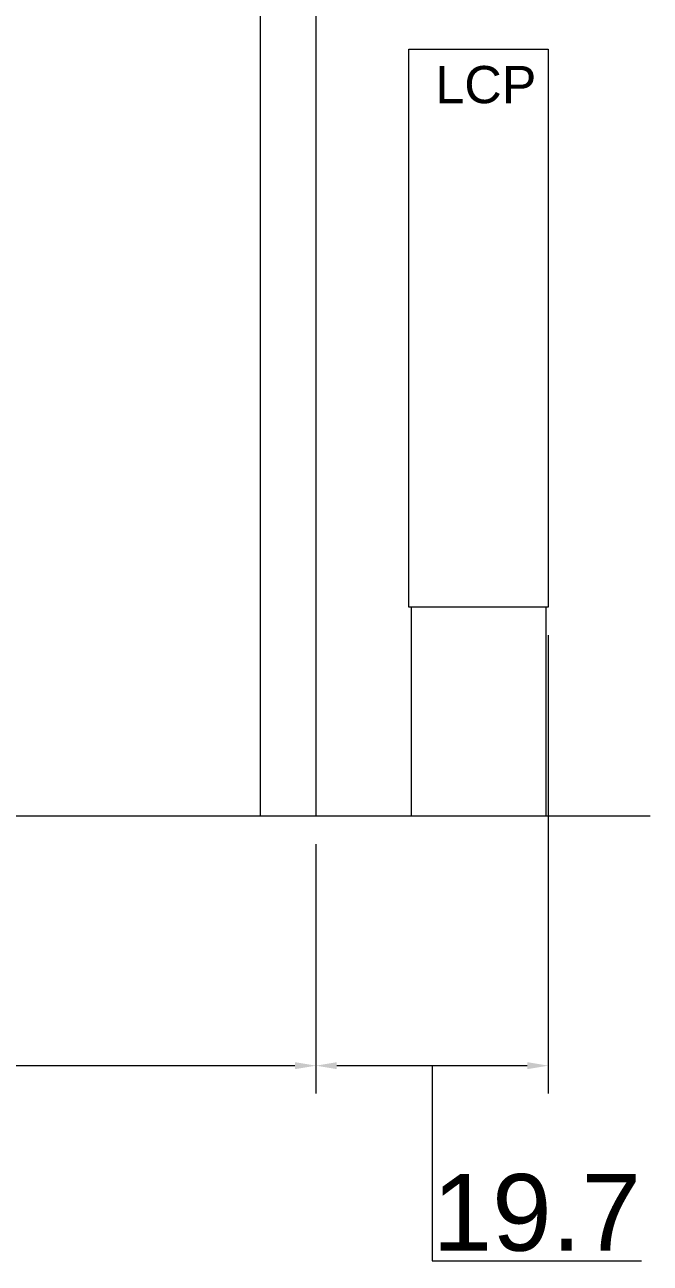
# Model space of a CAD drawing. Header units: inches. Extents: x 0 to 22015, y 0 to 16774.
# Drawn here: x 12740 to 14085, y 9858 to 12522 of the extents above; entities that cross this region are included whole.
import ezdxf

# ---------------------------------------------------------------- set-up
doc = ezdxf.new("R2010")
doc.units = ezdxf.units.IN
doc.header["$MEASUREMENT"] = 0
doc.layers.get('Defpoints').update_dxf_attribs({"lineweight": 5})
doc.layers.add('06___ANNOTATIONS', color=7, linetype='Continuous', lineweight=5)
doc.layers.add('CAXA0', color=7, linetype='Continuous', lineweight=5)
doc.styles.add('Roman', font='arial.ttf')
doc.styles.get("Standard").update_dxf_attribs({"font": 'arial.ttf'})
doc.dimstyles.new('ISO-25', dxfattribs={"dimscale": 30, "dimtxt": 1.5, "dimasz": 1.5, "dimexe": 2, "dimexo": 2, "dimtad": 1, "dimtih": 1, "dimtoh": 1, "dimdec": 1, "dimlfac": 0.03937, "dimdsep": 46, "dimtxsty": 'Standard', "dimcen": 2.5, "dimclrd": 7, "dimclre": 7, "dimclrt": 7, "dimadec": 0, "dimazin": 0, "dimtfac": 1, "dimtdec": 1, "dimtmove": 0, "dimatfit": 3, "dimfxl": 1, "dimlwd": 5, "dimlwe": 5, "dimarcsym": 0})

# ---------------------------------------------------------------- blocks, each defined once
blk = doc.blocks.new('*D46')
at = {"color": 7, "linetype": 'Continuous', "lineweight": 5, "transparency": 16777216}
for p, q in [((8585.9, 11146.9), (8585.9, 10222.6)), ((13365.9, 10759.1), (13365.9, 10222.6)), ((8630.9, 10282.6), (13320.9, 10282.6))]:
    blk.add_line(p, q, dxfattribs=at)
at = {"color": 7, "transparency": 16777216}
for points in [[(8630.9, 10290.1), (8630.9, 10275.1), (8585.9, 10282.6)], [(13320.9, 10290.1), (13320.9, 10275.1), (13365.9, 10282.6)]]:
    blk.add_solid(points, dxfattribs=at)
at = {"layer": 'Defpoints', "color": 0, "transparency": 16777216}
for p in [(8585.9, 11206.9), (13365.9, 10819.1), (13365.9, 10282.6)]:
    blk.add_point(p, dxfattribs=at)
at = {"color": 7, "lineweight": 5, "transparency": 16777216, "insert": (10803.8, 10386.7), "char_height": 165, "attachment_point": 5, "style": 'Roman'}
blk.add_mtext('C', dxfattribs=at)
blk = doc.blocks.new('*D48')
at = {"color": 7, "linetype": 'Continuous', "lineweight": 5, "transparency": 16777216}
for p, q in [((13865.9, 11209.1), (13865.9, 10222.6)), ((13365.9, 10759.1), (13365.9, 10222.6)), ((13410.9, 10282.6), (13820.9, 10282.6)), ((13615.9, 10282.6), (13615.9, 9862.8)), ((13615.9, 9862.8), (14066.5, 9862.8))]:
    blk.add_line(p, q, dxfattribs=at)
at = {"color": 7, "transparency": 16777216}
for points in [[(13410.9, 10290.1), (13410.9, 10275.1), (13365.9, 10282.6)], [(13820.9, 10290.1), (13820.9, 10275.1), (13865.9, 10282.6)]]:
    blk.add_solid(points, dxfattribs=at)
at = {"layer": 'Defpoints', "color": 0, "transparency": 16777216}
for p in [(13865.9, 11269.1), (13365.9, 10819.1), (13865.9, 10282.6)]:
    blk.add_point(p, dxfattribs=at)
at = {"color": 7, "lineweight": 5, "transparency": 16777216, "insert": (13841.2, 9965.8), "char_height": 165, "attachment_point": 5, "style": 'Roman'}
blk.add_mtext('19.7', dxfattribs=at)

msp = doc.modelspace()

# ---------------------------------------------------------------- linework, layer by layer
at = {"color": 7, "lineweight": 5}
for p, q in [((13245.94, 12919.12), (13245.94, 10819.12)), ((13365.94, 12919.12), (13365.94, 10819.12)), ((13565.94, 11269.12), (13565.94, 12469.12)), ((13565.94, 12469.12), (13865.94, 12469.12)), ((13865.94, 12469.12), (13865.94, 11269.12)), ((13865.94, 11269.12), (13565.94, 11269.12)), ((13570.94, 11269.12), (13570.94, 10819.12)), ((13860.94, 11269.12), (13860.94, 10819.12))]:
    msp.add_line(p, q, dxfattribs=at)
at = {"layer": 'CAXA0', "color": 7, "linetype": 'Continuous', "lineweight": 5}
msp.add_line((14085.37, 10819.12), (8553.04, 10819.12), dxfattribs=at)

# ---------------------------------------------------------------- texts
at = {"layer": '06___ANNOTATIONS', "color": 7, "linetype": 'Continuous', "lineweight": 5, "insert": (13623.05, 12392.69), "char_height": 80, "width": 4297.3632, "attachment_point": 4, "style": 'Roman'}
msp.add_mtext('LCP', dxfattribs=at)

# ---------------------------------------------------------------- dimensions: what is measured, and where the dimension line sits
at = {"color": 7, "lineweight": 5}
dim = msp.add_linear_dim(base=(13865.94, 10282.62), p1=(13365.94, 10819.12), p2=(13865.94, 11269.12), dimstyle='ISO-25', override={"dimtxt": 5.5, "dimpost": '\\X', "dimtxsty": 'Roman', "dimtmove": 1}, dxfattribs=at)
dim.commit()
dim.dimension.update_dxf_attribs({"geometry": '*D48', "text_midpoint": (13634.69, 9862.84), "dimtype": 160})
dim = msp.add_linear_dim(base=(13365.94, 10282.62), p1=(8585.94, 11206.85), p2=(13365.94, 10819.12), text='C', dimstyle='ISO-25', override={"dimtxt": 5.5, "dimpost": '\\X', "dimtxsty": 'Roman', "dimtmove": 1}, dxfattribs=at)
dim.commit()
dim.dimension.update_dxf_attribs({"geometry": '*D46', "text_midpoint": (10803.8, 10282.62), "dimtype": 160})

doc.saveas('drawing.dxf')
